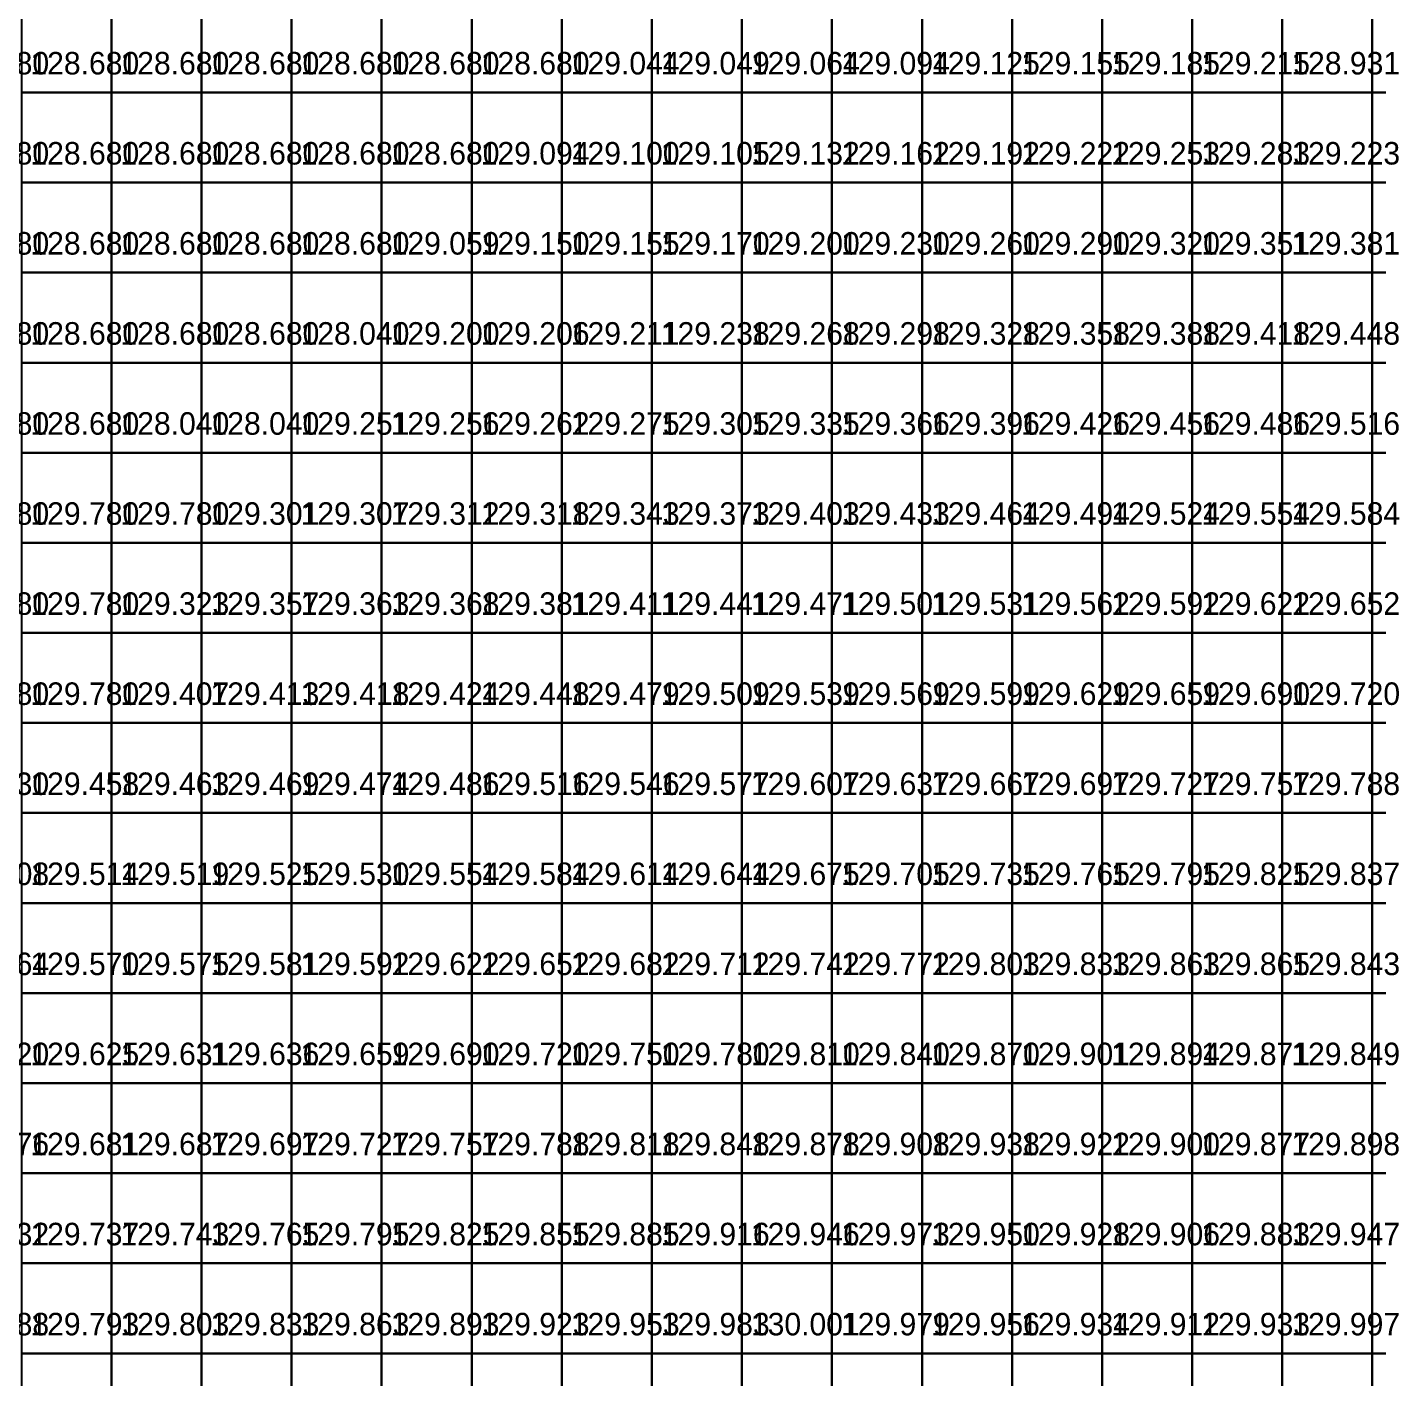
# Model space of a CAD drawing. Header units: metres. Extents: x 287857 to 287978, y 62957 to 63018.
# Drawn here: x 287871.99 to 287886.99, y 62987.56 to 63002.56 of the extents above; entities that cross this region are included whole.
import ezdxf

# ---------------------------------------------------------------- set-up
doc = ezdxf.new("R2010")
doc.units = ezdxf.units.M
doc.layers.add('SURVEY-INTERP', color=7, linetype='Continuous', true_color=0x94a3b8)
doc.layers.add('SURVEY-LEVEL-TXT', color=7, linetype='Continuous', true_color=0x4ade80)

msp = doc.modelspace()

# ---------------------------------------------------------------- linework, layer by layer
at = {"layer": 'SURVEY-INTERP'}
for points in [[(287871.925, 63001.831, 128.68), (287872.925, 63001.831, 128.68), (287872.925, 63002.831, 128.68), (287871.925, 63002.831, 128.68), (287871.925, 63001.831, 128.68)], [(287872.925, 63001.831, 128.68), (287873.925, 63001.831, 128.68), (287873.925, 63002.831, 128.68), (287872.925, 63002.831, 128.68), (287872.925, 63001.831, 128.68)], [(287873.925, 63001.831, 128.68), (287874.925, 63001.831, 128.68), (287874.925, 63002.831, 128.68), (287873.925, 63002.831, 128.68), (287873.925, 63001.831, 128.68)], [(287874.925, 63001.831, 128.68), (287875.925, 63001.831, 128.68), (287875.925, 63002.831, 128.68), (287874.925, 63002.831, 128.68), (287874.925, 63001.831, 128.68)], [(287875.925, 63001.831, 128.68), (287876.925, 63001.831, 128.68), (287876.925, 63002.831, 128.68), (287875.925, 63002.831, 128.68), (287875.925, 63001.831, 128.68)], [(287876.925, 63001.831, 128.68), (287877.925, 63001.831, 128.68), (287877.925, 63002.831, 128.68), (287876.925, 63002.831, 128.68), (287876.925, 63001.831, 128.68)], [(287877.925, 63001.831, 129.044), (287878.925, 63001.831, 129.044), (287878.925, 63002.831, 129.044), (287877.925, 63002.831, 129.044), (287877.925, 63001.831, 129.044)], [(287878.925, 63001.831, 129.049), (287879.925, 63001.831, 129.049), (287879.925, 63002.831, 129.049), (287878.925, 63002.831, 129.049), (287878.925, 63001.831, 129.049)], [(287879.925, 63001.831, 129.064), (287880.925, 63001.831, 129.064), (287880.925, 63002.831, 129.064), (287879.925, 63002.831, 129.064), (287879.925, 63001.831, 129.064)], [(287880.925, 63001.831, 129.094), (287881.925, 63001.831, 129.094), (287881.925, 63002.831, 129.094), (287880.925, 63002.831, 129.094), (287880.925, 63001.831, 129.094)], [(287881.925, 63001.831, 129.125), (287882.925, 63001.831, 129.125), (287882.925, 63002.831, 129.125), (287881.925, 63002.831, 129.125), (287881.925, 63001.831, 129.125)], [(287882.925, 63001.831, 129.155), (287883.925, 63001.831, 129.155), (287883.925, 63002.831, 129.155), (287882.925, 63002.831, 129.155), (287882.925, 63001.831, 129.155)], [(287883.925, 63001.831, 129.185), (287884.925, 63001.831, 129.185), (287884.925, 63002.831, 129.185), (287883.925, 63002.831, 129.185), (287883.925, 63001.831, 129.185)], [(287884.925, 63001.831, 129.215), (287885.925, 63001.831, 129.215), (287885.925, 63002.831, 129.215), (287884.925, 63002.831, 129.215), (287884.925, 63001.831, 129.215)], [(287885.925, 63001.831, 128.931), (287886.925, 63001.831, 128.931), (287886.925, 63002.831, 128.931), (287885.925, 63002.831, 128.931), (287885.925, 63001.831, 128.931)], [(287886.925, 63001.831, 128.332), (287887.925, 63001.831, 128.332), (287887.925, 63002.831, 128.332), (287886.925, 63002.831, 128.332), (287886.925, 63001.831, 128.332)], [(287871.925, 63000.831, 128.68), (287872.925, 63000.831, 128.68), (287872.925, 63001.831, 128.68), (287871.925, 63001.831, 128.68), (287871.925, 63000.831, 128.68)], [(287872.925, 63000.831, 128.68), (287873.925, 63000.831, 128.68), (287873.925, 63001.831, 128.68), (287872.925, 63001.831, 128.68), (287872.925, 63000.831, 128.68)], [(287873.925, 63000.831, 128.68), (287874.925, 63000.831, 128.68), (287874.925, 63001.831, 128.68), (287873.925, 63001.831, 128.68), (287873.925, 63000.831, 128.68)], [(287874.925, 63000.831, 128.68), (287875.925, 63000.831, 128.68), (287875.925, 63001.831, 128.68), (287874.925, 63001.831, 128.68), (287874.925, 63000.831, 128.68)], [(287875.925, 63000.831, 128.68), (287876.925, 63000.831, 128.68), (287876.925, 63001.831, 128.68), (287875.925, 63001.831, 128.68), (287875.925, 63000.831, 128.68)], [(287876.925, 63000.831, 129.094), (287877.925, 63000.831, 129.094), (287877.925, 63001.831, 129.094), (287876.925, 63001.831, 129.094), (287876.925, 63000.831, 129.094)], [(287877.925, 63000.831, 129.1), (287878.925, 63000.831, 129.1), (287878.925, 63001.831, 129.1), (287877.925, 63001.831, 129.1), (287877.925, 63000.831, 129.1)], [(287878.925, 63000.831, 129.105), (287879.925, 63000.831, 129.105), (287879.925, 63001.831, 129.105), (287878.925, 63001.831, 129.105), (287878.925, 63000.831, 129.105)], [(287879.925, 63000.831, 129.132), (287880.925, 63000.831, 129.132), (287880.925, 63001.831, 129.132), (287879.925, 63001.831, 129.132), (287879.925, 63000.831, 129.132)], [(287880.925, 63000.831, 129.162), (287881.925, 63000.831, 129.162), (287881.925, 63001.831, 129.162), (287880.925, 63001.831, 129.162), (287880.925, 63000.831, 129.162)], [(287881.925, 63000.831, 129.192), (287882.925, 63000.831, 129.192), (287882.925, 63001.831, 129.192), (287881.925, 63001.831, 129.192), (287881.925, 63000.831, 129.192)], [(287882.925, 63000.831, 129.222), (287883.925, 63000.831, 129.222), (287883.925, 63001.831, 129.222), (287882.925, 63001.831, 129.222), (287882.925, 63000.831, 129.222)], [(287883.925, 63000.831, 129.253), (287884.925, 63000.831, 129.253), (287884.925, 63001.831, 129.253), (287883.925, 63001.831, 129.253), (287883.925, 63000.831, 129.253)], [(287884.925, 63000.831, 129.283), (287885.925, 63000.831, 129.283), (287885.925, 63001.831, 129.283), (287884.925, 63001.831, 129.283), (287884.925, 63000.831, 129.283)], [(287885.925, 63000.831, 129.223), (287886.925, 63000.831, 129.223), (287886.925, 63001.831, 129.223), (287885.925, 63001.831, 129.223), (287885.925, 63000.831, 129.223)], [(287886.925, 63000.831, 128.625), (287887.925, 63000.831, 128.625), (287887.925, 63001.831, 128.625), (287886.925, 63001.831, 128.625), (287886.925, 63000.831, 128.625)], [(287871.925, 62999.831, 128.68), (287872.925, 62999.831, 128.68), (287872.925, 63000.831, 128.68), (287871.925, 63000.831, 128.68), (287871.925, 62999.831, 128.68)], [(287872.925, 62999.831, 128.68), (287873.925, 62999.831, 128.68), (287873.925, 63000.831, 128.68), (287872.925, 63000.831, 128.68), (287872.925, 62999.831, 128.68)], [(287873.925, 62999.831, 128.68), (287874.925, 62999.831, 128.68), (287874.925, 63000.831, 128.68), (287873.925, 63000.831, 128.68), (287873.925, 62999.831, 128.68)], [(287874.925, 62999.831, 128.68), (287875.925, 62999.831, 128.68), (287875.925, 63000.831, 128.68), (287874.925, 63000.831, 128.68), (287874.925, 62999.831, 128.68)], [(287875.925, 62999.831, 129.059), (287876.925, 62999.831, 129.059), (287876.925, 63000.831, 129.059), (287875.925, 63000.831, 129.059), (287875.925, 62999.831, 129.059)], [(287876.925, 62999.831, 129.15), (287877.925, 62999.831, 129.15), (287877.925, 63000.831, 129.15), (287876.925, 63000.831, 129.15), (287876.925, 62999.831, 129.15)], [(287877.925, 62999.831, 129.155), (287878.925, 62999.831, 129.155), (287878.925, 63000.831, 129.155), (287877.925, 63000.831, 129.155), (287877.925, 62999.831, 129.155)], [(287878.925, 62999.831, 129.17), (287879.925, 62999.831, 129.17), (287879.925, 63000.831, 129.17), (287878.925, 63000.831, 129.17), (287878.925, 62999.831, 129.17)], [(287879.925, 62999.831, 129.2), (287880.925, 62999.831, 129.2), (287880.925, 63000.831, 129.2), (287879.925, 63000.831, 129.2), (287879.925, 62999.831, 129.2)], [(287880.925, 62999.831, 129.23), (287881.925, 62999.831, 129.23), (287881.925, 63000.831, 129.23), (287880.925, 63000.831, 129.23), (287880.925, 62999.831, 129.23)], [(287881.925, 62999.831, 129.26), (287882.925, 62999.831, 129.26), (287882.925, 63000.831, 129.26), (287881.925, 63000.831, 129.26), (287881.925, 62999.831, 129.26)], [(287882.925, 62999.831, 129.29), (287883.925, 62999.831, 129.29), (287883.925, 63000.831, 129.29), (287882.925, 63000.831, 129.29), (287882.925, 62999.831, 129.29)], [(287883.925, 62999.831, 129.32), (287884.925, 62999.831, 129.32), (287884.925, 63000.831, 129.32), (287883.925, 63000.831, 129.32), (287883.925, 62999.831, 129.32)], [(287884.925, 62999.831, 129.351), (287885.925, 62999.831, 129.351), (287885.925, 63000.831, 129.351), (287884.925, 63000.831, 129.351), (287884.925, 62999.831, 129.351)], [(287885.925, 62999.831, 129.381), (287886.925, 62999.831, 129.381), (287886.925, 63000.831, 129.381), (287885.925, 63000.831, 129.381), (287885.925, 62999.831, 129.381)], [(287886.925, 62999.831, 128.917), (287887.925, 62999.831, 128.917), (287887.925, 63000.831, 128.917), (287886.925, 63000.831, 128.917), (287886.925, 62999.831, 128.917)], [(287871.925, 62998.831, 128.68), (287872.925, 62998.831, 128.68), (287872.925, 62999.831, 128.68), (287871.925, 62999.831, 128.68), (287871.925, 62998.831, 128.68)], [(287872.925, 62998.831, 128.68), (287873.925, 62998.831, 128.68), (287873.925, 62999.831, 128.68), (287872.925, 62999.831, 128.68), (287872.925, 62998.831, 128.68)], [(287873.925, 62998.831, 128.68), (287874.925, 62998.831, 128.68), (287874.925, 62999.831, 128.68), (287873.925, 62999.831, 128.68), (287873.925, 62998.831, 128.68)], [(287874.925, 62998.831, 128.04), (287875.925, 62998.831, 128.04), (287875.925, 62999.831, 128.04), (287874.925, 62999.831, 128.04), (287874.925, 62998.831, 128.04)], [(287875.925, 62998.831, 129.2), (287876.925, 62998.831, 129.2), (287876.925, 62999.831, 129.2), (287875.925, 62999.831, 129.2), (287875.925, 62998.831, 129.2)], [(287876.925, 62998.831, 129.206), (287877.925, 62998.831, 129.206), (287877.925, 62999.831, 129.206), (287876.925, 62999.831, 129.206), (287876.925, 62998.831, 129.206)], [(287877.925, 62998.831, 129.211), (287878.925, 62998.831, 129.211), (287878.925, 62999.831, 129.211), (287877.925, 62999.831, 129.211), (287877.925, 62998.831, 129.211)], [(287878.925, 62998.831, 129.238), (287879.925, 62998.831, 129.238), (287879.925, 62999.831, 129.238), (287878.925, 62999.831, 129.238), (287878.925, 62998.831, 129.238)], [(287879.925, 62998.831, 129.268), (287880.925, 62998.831, 129.268), (287880.925, 62999.831, 129.268), (287879.925, 62999.831, 129.268), (287879.925, 62998.831, 129.268)], [(287880.925, 62998.831, 129.298), (287881.925, 62998.831, 129.298), (287881.925, 62999.831, 129.298), (287880.925, 62999.831, 129.298), (287880.925, 62998.831, 129.298)], [(287881.925, 62998.831, 129.328), (287882.925, 62998.831, 129.328), (287882.925, 62999.831, 129.328), (287881.925, 62999.831, 129.328), (287881.925, 62998.831, 129.328)], [(287882.925, 62998.831, 129.358), (287883.925, 62998.831, 129.358), (287883.925, 62999.831, 129.358), (287882.925, 62999.831, 129.358), (287882.925, 62998.831, 129.358)], [(287883.925, 62998.831, 129.388), (287884.925, 62998.831, 129.388), (287884.925, 62999.831, 129.388), (287883.925, 62999.831, 129.388), (287883.925, 62998.831, 129.388)], [(287884.925, 62998.831, 129.418), (287885.925, 62998.831, 129.418), (287885.925, 62999.831, 129.418), (287884.925, 62999.831, 129.418), (287884.925, 62998.831, 129.418)], [(287885.925, 62998.831, 129.448), (287886.925, 62998.831, 129.448), (287886.925, 62999.831, 129.448), (287885.925, 62999.831, 129.448), (287885.925, 62998.831, 129.448)], [(287886.925, 62998.831, 129.209), (287887.925, 62998.831, 129.209), (287887.925, 62999.831, 129.209), (287886.925, 62999.831, 129.209), (287886.925, 62998.831, 129.209)], [(287871.925, 62997.831, 128.68), (287872.925, 62997.831, 128.68), (287872.925, 62998.831, 128.68), (287871.925, 62998.831, 128.68), (287871.925, 62997.831, 128.68)], [(287872.925, 62997.831, 128.04), (287873.925, 62997.831, 128.04), (287873.925, 62998.831, 128.04), (287872.925, 62998.831, 128.04), (287872.925, 62997.831, 128.04)], [(287873.925, 62997.831, 128.04), (287874.925, 62997.831, 128.04), (287874.925, 62998.831, 128.04), (287873.925, 62998.831, 128.04), (287873.925, 62997.831, 128.04)], [(287874.925, 62997.831, 129.251), (287875.925, 62997.831, 129.251), (287875.925, 62998.831, 129.251), (287874.925, 62998.831, 129.251), (287874.925, 62997.831, 129.251)], [(287875.925, 62997.831, 129.256), (287876.925, 62997.831, 129.256), (287876.925, 62998.831, 129.256), (287875.925, 62998.831, 129.256), (287875.925, 62997.831, 129.256)], [(287876.925, 62997.831, 129.262), (287877.925, 62997.831, 129.262), (287877.925, 62998.831, 129.262), (287876.925, 62998.831, 129.262), (287876.925, 62997.831, 129.262)], [(287877.925, 62997.831, 129.275), (287878.925, 62997.831, 129.275), (287878.925, 62998.831, 129.275), (287877.925, 62998.831, 129.275), (287877.925, 62997.831, 129.275)], [(287878.925, 62997.831, 129.305), (287879.925, 62997.831, 129.305), (287879.925, 62998.831, 129.305), (287878.925, 62998.831, 129.305), (287878.925, 62997.831, 129.305)], [(287879.925, 62997.831, 129.335), (287880.925, 62997.831, 129.335), (287880.925, 62998.831, 129.335), (287879.925, 62998.831, 129.335), (287879.925, 62997.831, 129.335)], [(287880.925, 62997.831, 129.366), (287881.925, 62997.831, 129.366), (287881.925, 62998.831, 129.366), (287880.925, 62998.831, 129.366), (287880.925, 62997.831, 129.366)], [(287881.925, 62997.831, 129.396), (287882.925, 62997.831, 129.396), (287882.925, 62998.831, 129.396), (287881.925, 62998.831, 129.396), (287881.925, 62997.831, 129.396)], [(287882.925, 62997.831, 129.426), (287883.925, 62997.831, 129.426), (287883.925, 62998.831, 129.426), (287882.925, 62998.831, 129.426), (287882.925, 62997.831, 129.426)], [(287883.925, 62997.831, 129.456), (287884.925, 62997.831, 129.456), (287884.925, 62998.831, 129.456), (287883.925, 62998.831, 129.456), (287883.925, 62997.831, 129.456)], [(287884.925, 62997.831, 129.486), (287885.925, 62997.831, 129.486), (287885.925, 62998.831, 129.486), (287884.925, 62998.831, 129.486), (287884.925, 62997.831, 129.486)], [(287885.925, 62997.831, 129.516), (287886.925, 62997.831, 129.516), (287886.925, 62998.831, 129.516), (287885.925, 62998.831, 129.516), (287885.925, 62997.831, 129.516)], [(287886.925, 62997.831, 129.502), (287887.925, 62997.831, 129.502), (287887.925, 62998.831, 129.502), (287886.925, 62998.831, 129.502), (287886.925, 62997.831, 129.502)], [(287871.925, 62996.831, 129.78), (287872.925, 62996.831, 129.78), (287872.925, 62997.831, 129.78), (287871.925, 62997.831, 129.78), (287871.925, 62996.831, 129.78)], [(287872.925, 62996.831, 129.78), (287873.925, 62996.831, 129.78), (287873.925, 62997.831, 129.78), (287872.925, 62997.831, 129.78), (287872.925, 62996.831, 129.78)], [(287873.925, 62996.831, 129.301), (287874.925, 62996.831, 129.301), (287874.925, 62997.831, 129.301), (287873.925, 62997.831, 129.301), (287873.925, 62996.831, 129.301)], [(287874.925, 62996.831, 129.307), (287875.925, 62996.831, 129.307), (287875.925, 62997.831, 129.307), (287874.925, 62997.831, 129.307), (287874.925, 62996.831, 129.307)], [(287875.925, 62996.831, 129.312), (287876.925, 62996.831, 129.312), (287876.925, 62997.831, 129.312), (287875.925, 62997.831, 129.312), (287875.925, 62996.831, 129.312)], [(287876.925, 62996.831, 129.318), (287877.925, 62996.831, 129.318), (287877.925, 62997.831, 129.318), (287876.925, 62997.831, 129.318), (287876.925, 62996.831, 129.318)], [(287877.925, 62996.831, 129.343), (287878.925, 62996.831, 129.343), (287878.925, 62997.831, 129.343), (287877.925, 62997.831, 129.343), (287877.925, 62996.831, 129.343)], [(287878.925, 62996.831, 129.373), (287879.925, 62996.831, 129.373), (287879.925, 62997.831, 129.373), (287878.925, 62997.831, 129.373), (287878.925, 62996.831, 129.373)], [(287879.925, 62996.831, 129.403), (287880.925, 62996.831, 129.403), (287880.925, 62997.831, 129.403), (287879.925, 62997.831, 129.403), (287879.925, 62996.831, 129.403)], [(287880.925, 62996.831, 129.433), (287881.925, 62996.831, 129.433), (287881.925, 62997.831, 129.433), (287880.925, 62997.831, 129.433), (287880.925, 62996.831, 129.433)], [(287881.925, 62996.831, 129.464), (287882.925, 62996.831, 129.464), (287882.925, 62997.831, 129.464), (287881.925, 62997.831, 129.464), (287881.925, 62996.831, 129.464)], [(287882.925, 62996.831, 129.494), (287883.925, 62996.831, 129.494), (287883.925, 62997.831, 129.494), (287882.925, 62997.831, 129.494), (287882.925, 62996.831, 129.494)], [(287883.925, 62996.831, 129.524), (287884.925, 62996.831, 129.524), (287884.925, 62997.831, 129.524), (287883.925, 62997.831, 129.524), (287883.925, 62996.831, 129.524)], [(287884.925, 62996.831, 129.554), (287885.925, 62996.831, 129.554), (287885.925, 62997.831, 129.554), (287884.925, 62997.831, 129.554), (287884.925, 62996.831, 129.554)], [(287885.925, 62996.831, 129.584), (287886.925, 62996.831, 129.584), (287886.925, 62997.831, 129.584), (287885.925, 62997.831, 129.584), (287885.925, 62996.831, 129.584)], [(287886.925, 62996.831, 129.614), (287887.925, 62996.831, 129.614), (287887.925, 62997.831, 129.614), (287886.925, 62997.831, 129.614), (287886.925, 62996.831, 129.614)], [(287871.925, 62995.831, 129.78), (287872.925, 62995.831, 129.78), (287872.925, 62996.831, 129.78), (287871.925, 62996.831, 129.78), (287871.925, 62995.831, 129.78)], [(287872.925, 62995.831, 129.323), (287873.925, 62995.831, 129.323), (287873.925, 62996.831, 129.323), (287872.925, 62996.831, 129.323), (287872.925, 62995.831, 129.323)], [(287873.925, 62995.831, 129.357), (287874.925, 62995.831, 129.357), (287874.925, 62996.831, 129.357), (287873.925, 62996.831, 129.357), (287873.925, 62995.831, 129.357)], [(287874.925, 62995.831, 129.363), (287875.925, 62995.831, 129.363), (287875.925, 62996.831, 129.363), (287874.925, 62996.831, 129.363), (287874.925, 62995.831, 129.363)], [(287875.925, 62995.831, 129.368), (287876.925, 62995.831, 129.368), (287876.925, 62996.831, 129.368), (287875.925, 62996.831, 129.368), (287875.925, 62995.831, 129.368)], [(287876.925, 62995.831, 129.381), (287877.925, 62995.831, 129.381), (287877.925, 62996.831, 129.381), (287876.925, 62996.831, 129.381), (287876.925, 62995.831, 129.381)], [(287877.925, 62995.831, 129.411), (287878.925, 62995.831, 129.411), (287878.925, 62996.831, 129.411), (287877.925, 62996.831, 129.411), (287877.925, 62995.831, 129.411)], [(287878.925, 62995.831, 129.441), (287879.925, 62995.831, 129.441), (287879.925, 62996.831, 129.441), (287878.925, 62996.831, 129.441), (287878.925, 62995.831, 129.441)], [(287879.925, 62995.831, 129.471), (287880.925, 62995.831, 129.471), (287880.925, 62996.831, 129.471), (287879.925, 62996.831, 129.471), (287879.925, 62995.831, 129.471)], [(287880.925, 62995.831, 129.501), (287881.925, 62995.831, 129.501), (287881.925, 62996.831, 129.501), (287880.925, 62996.831, 129.501), (287880.925, 62995.831, 129.501)], [(287881.925, 62995.831, 129.531), (287882.925, 62995.831, 129.531), (287882.925, 62996.831, 129.531), (287881.925, 62996.831, 129.531), (287881.925, 62995.831, 129.531)], [(287882.925, 62995.831, 129.562), (287883.925, 62995.831, 129.562), (287883.925, 62996.831, 129.562), (287882.925, 62996.831, 129.562), (287882.925, 62995.831, 129.562)], [(287883.925, 62995.831, 129.592), (287884.925, 62995.831, 129.592), (287884.925, 62996.831, 129.592), (287883.925, 62996.831, 129.592), (287883.925, 62995.831, 129.592)], [(287884.925, 62995.831, 129.622), (287885.925, 62995.831, 129.622), (287885.925, 62996.831, 129.622), (287884.925, 62996.831, 129.622), (287884.925, 62995.831, 129.622)], [(287885.925, 62995.831, 129.652), (287886.925, 62995.831, 129.652), (287886.925, 62996.831, 129.652), (287885.925, 62996.831, 129.652), (287885.925, 62995.831, 129.652)], [(287886.925, 62995.831, 129.682), (287887.925, 62995.831, 129.682), (287887.925, 62996.831, 129.682), (287886.925, 62996.831, 129.682), (287886.925, 62995.831, 129.682)], [(287871.925, 62994.831, 129.78), (287872.925, 62994.831, 129.78), (287872.925, 62995.831, 129.78), (287871.925, 62995.831, 129.78), (287871.925, 62994.831, 129.78)], [(287872.925, 62994.831, 129.407), (287873.925, 62994.831, 129.407), (287873.925, 62995.831, 129.407), (287872.925, 62995.831, 129.407), (287872.925, 62994.831, 129.407)], [(287873.925, 62994.831, 129.413), (287874.925, 62994.831, 129.413), (287874.925, 62995.831, 129.413), (287873.925, 62995.831, 129.413), (287873.925, 62994.831, 129.413)], [(287874.925, 62994.831, 129.418), (287875.925, 62994.831, 129.418), (287875.925, 62995.831, 129.418), (287874.925, 62995.831, 129.418), (287874.925, 62994.831, 129.418)], [(287875.925, 62994.831, 129.424), (287876.925, 62994.831, 129.424), (287876.925, 62995.831, 129.424), (287875.925, 62995.831, 129.424), (287875.925, 62994.831, 129.424)], [(287876.925, 62994.831, 129.448), (287877.925, 62994.831, 129.448), (287877.925, 62995.831, 129.448), (287876.925, 62995.831, 129.448), (287876.925, 62994.831, 129.448)], [(287877.925, 62994.831, 129.479), (287878.925, 62994.831, 129.479), (287878.925, 62995.831, 129.479), (287877.925, 62995.831, 129.479), (287877.925, 62994.831, 129.479)], [(287878.925, 62994.831, 129.509), (287879.925, 62994.831, 129.509), (287879.925, 62995.831, 129.509), (287878.925, 62995.831, 129.509), (287878.925, 62994.831, 129.509)], [(287879.925, 62994.831, 129.539), (287880.925, 62994.831, 129.539), (287880.925, 62995.831, 129.539), (287879.925, 62995.831, 129.539), (287879.925, 62994.831, 129.539)], [(287880.925, 62994.831, 129.569), (287881.925, 62994.831, 129.569), (287881.925, 62995.831, 129.569), (287880.925, 62995.831, 129.569), (287880.925, 62994.831, 129.569)], [(287881.925, 62994.831, 129.599), (287882.925, 62994.831, 129.599), (287882.925, 62995.831, 129.599), (287881.925, 62995.831, 129.599), (287881.925, 62994.831, 129.599)], [(287882.925, 62994.831, 129.629), (287883.925, 62994.831, 129.629), (287883.925, 62995.831, 129.629), (287882.925, 62995.831, 129.629), (287882.925, 62994.831, 129.629)], [(287883.925, 62994.831, 129.659), (287884.925, 62994.831, 129.659), (287884.925, 62995.831, 129.659), (287883.925, 62995.831, 129.659), (287883.925, 62994.831, 129.659)], [(287884.925, 62994.831, 129.69), (287885.925, 62994.831, 129.69), (287885.925, 62995.831, 129.69), (287884.925, 62995.831, 129.69), (287884.925, 62994.831, 129.69)], [(287885.925, 62994.831, 129.72), (287886.925, 62994.831, 129.72), (287886.925, 62995.831, 129.72), (287885.925, 62995.831, 129.72), (287885.925, 62994.831, 129.72)], [(287886.925, 62994.831, 129.75), (287887.925, 62994.831, 129.75), (287887.925, 62995.831, 129.75), (287886.925, 62995.831, 129.75), (287886.925, 62994.831, 129.75)], [(287871.925, 62993.831, 129.458), (287872.925, 62993.831, 129.458), (287872.925, 62994.831, 129.458), (287871.925, 62994.831, 129.458), (287871.925, 62993.831, 129.458)], [(287872.925, 62993.831, 129.463), (287873.925, 62993.831, 129.463), (287873.925, 62994.831, 129.463), (287872.925, 62994.831, 129.463), (287872.925, 62993.831, 129.463)], [(287873.925, 62993.831, 129.469), (287874.925, 62993.831, 129.469), (287874.925, 62994.831, 129.469), (287873.925, 62994.831, 129.469), (287873.925, 62993.831, 129.469)], [(287874.925, 62993.831, 129.474), (287875.925, 62993.831, 129.474), (287875.925, 62994.831, 129.474), (287874.925, 62994.831, 129.474), (287874.925, 62993.831, 129.474)], [(287875.925, 62993.831, 129.486), (287876.925, 62993.831, 129.486), (287876.925, 62994.831, 129.486), (287875.925, 62994.831, 129.486), (287875.925, 62993.831, 129.486)], [(287876.925, 62993.831, 129.516), (287877.925, 62993.831, 129.516), (287877.925, 62994.831, 129.516), (287876.925, 62994.831, 129.516), (287876.925, 62993.831, 129.516)], [(287877.925, 62993.831, 129.546), (287878.925, 62993.831, 129.546), (287878.925, 62994.831, 129.546), (287877.925, 62994.831, 129.546), (287877.925, 62993.831, 129.546)], [(287878.925, 62993.831, 129.577), (287879.925, 62993.831, 129.577), (287879.925, 62994.831, 129.577), (287878.925, 62994.831, 129.577), (287878.925, 62993.831, 129.577)], [(287879.925, 62993.831, 129.607), (287880.925, 62993.831, 129.607), (287880.925, 62994.831, 129.607), (287879.925, 62994.831, 129.607), (287879.925, 62993.831, 129.607)], [(287880.925, 62993.831, 129.637), (287881.925, 62993.831, 129.637), (287881.925, 62994.831, 129.637), (287880.925, 62994.831, 129.637), (287880.925, 62993.831, 129.637)], [(287881.925, 62993.831, 129.667), (287882.925, 62993.831, 129.667), (287882.925, 62994.831, 129.667), (287881.925, 62994.831, 129.667), (287881.925, 62993.831, 129.667)], [(287882.925, 62993.831, 129.697), (287883.925, 62993.831, 129.697), (287883.925, 62994.831, 129.697), (287882.925, 62994.831, 129.697), (287882.925, 62993.831, 129.697)], [(287883.925, 62993.831, 129.727), (287884.925, 62993.831, 129.727), (287884.925, 62994.831, 129.727), (287883.925, 62994.831, 129.727), (287883.925, 62993.831, 129.727)], [(287884.925, 62993.831, 129.757), (287885.925, 62993.831, 129.757), (287885.925, 62994.831, 129.757), (287884.925, 62994.831, 129.757), (287884.925, 62993.831, 129.757)], [(287885.925, 62993.831, 129.788), (287886.925, 62993.831, 129.788), (287886.925, 62994.831, 129.788), (287885.925, 62994.831, 129.788), (287885.925, 62993.831, 129.788)], [(287886.925, 62993.831, 129.808), (287887.925, 62993.831, 129.808), (287887.925, 62994.831, 129.808), (287886.925, 62994.831, 129.808), (287886.925, 62993.831, 129.808)], [(287871.925, 62992.831, 129.514), (287872.925, 62992.831, 129.514), (287872.925, 62993.831, 129.514), (287871.925, 62993.831, 129.514), (287871.925, 62992.831, 129.514)], [(287872.925, 62992.831, 129.519), (287873.925, 62992.831, 129.519), (287873.925, 62993.831, 129.519), (287872.925, 62993.831, 129.519), (287872.925, 62992.831, 129.519)], [(287873.925, 62992.831, 129.525), (287874.925, 62992.831, 129.525), (287874.925, 62993.831, 129.525), (287873.925, 62993.831, 129.525), (287873.925, 62992.831, 129.525)], [(287874.925, 62992.831, 129.53), (287875.925, 62992.831, 129.53), (287875.925, 62993.831, 129.53), (287874.925, 62993.831, 129.53), (287874.925, 62992.831, 129.53)], [(287875.925, 62992.831, 129.554), (287876.925, 62992.831, 129.554), (287876.925, 62993.831, 129.554), (287875.925, 62993.831, 129.554), (287875.925, 62992.831, 129.554)], [(287876.925, 62992.831, 129.584), (287877.925, 62992.831, 129.584), (287877.925, 62993.831, 129.584), (287876.925, 62993.831, 129.584), (287876.925, 62992.831, 129.584)], [(287877.925, 62992.831, 129.614), (287878.925, 62992.831, 129.614), (287878.925, 62993.831, 129.614), (287877.925, 62993.831, 129.614), (287877.925, 62992.831, 129.614)], [(287878.925, 62992.831, 129.644), (287879.925, 62992.831, 129.644), (287879.925, 62993.831, 129.644), (287878.925, 62993.831, 129.644), (287878.925, 62992.831, 129.644)], [(287879.925, 62992.831, 129.675), (287880.925, 62992.831, 129.675), (287880.925, 62993.831, 129.675), (287879.925, 62993.831, 129.675), (287879.925, 62992.831, 129.675)], [(287880.925, 62992.831, 129.705), (287881.925, 62992.831, 129.705), (287881.925, 62993.831, 129.705), (287880.925, 62993.831, 129.705), (287880.925, 62992.831, 129.705)], [(287881.925, 62992.831, 129.735), (287882.925, 62992.831, 129.735), (287882.925, 62993.831, 129.735), (287881.925, 62993.831, 129.735), (287881.925, 62992.831, 129.735)], [(287882.925, 62992.831, 129.765), (287883.925, 62992.831, 129.765), (287883.925, 62993.831, 129.765), (287882.925, 62993.831, 129.765), (287882.925, 62992.831, 129.765)], [(287883.925, 62992.831, 129.795), (287884.925, 62992.831, 129.795), (287884.925, 62993.831, 129.795), (287883.925, 62993.831, 129.795), (287883.925, 62992.831, 129.795)], [(287884.925, 62992.831, 129.825), (287885.925, 62992.831, 129.825), (287885.925, 62993.831, 129.825), (287884.925, 62993.831, 129.825), (287884.925, 62992.831, 129.825)], [(287885.925, 62992.831, 129.837), (287886.925, 62992.831, 129.837), (287886.925, 62993.831, 129.837), (287885.925, 62993.831, 129.837), (287885.925, 62992.831, 129.837)], [(287886.925, 62992.831, 129.814), (287887.925, 62992.831, 129.814), (287887.925, 62993.831, 129.814), (287886.925, 62993.831, 129.814), (287886.925, 62992.831, 129.814)], [(287871.925, 62991.831, 129.57), (287872.925, 62991.831, 129.57), (287872.925, 62992.831, 129.57), (287871.925, 62992.831, 129.57), (287871.925, 62991.831, 129.57)], [(287872.925, 62991.831, 129.575), (287873.925, 62991.831, 129.575), (287873.925, 62992.831, 129.575), (287872.925, 62992.831, 129.575), (287872.925, 62991.831, 129.575)], [(287873.925, 62991.831, 129.581), (287874.925, 62991.831, 129.581), (287874.925, 62992.831, 129.581), (287873.925, 62992.831, 129.581), (287873.925, 62991.831, 129.581)], [(287874.925, 62991.831, 129.592), (287875.925, 62991.831, 129.592), (287875.925, 62992.831, 129.592), (287874.925, 62992.831, 129.592), (287874.925, 62991.831, 129.592)], [(287875.925, 62991.831, 129.622), (287876.925, 62991.831, 129.622), (287876.925, 62992.831, 129.622), (287875.925, 62992.831, 129.622), (287875.925, 62991.831, 129.622)], [(287876.925, 62991.831, 129.652), (287877.925, 62991.831, 129.652), (287877.925, 62992.831, 129.652), (287876.925, 62992.831, 129.652), (287876.925, 62991.831, 129.652)], [(287877.925, 62991.831, 129.682), (287878.925, 62991.831, 129.682), (287878.925, 62992.831, 129.682), (287877.925, 62992.831, 129.682), (287877.925, 62991.831, 129.682)], [(287878.925, 62991.831, 129.712), (287879.925, 62991.831, 129.712), (287879.925, 62992.831, 129.712), (287878.925, 62992.831, 129.712), (287878.925, 62991.831, 129.712)], [(287879.925, 62991.831, 129.742), (287880.925, 62991.831, 129.742), (287880.925, 62992.831, 129.742), (287879.925, 62992.831, 129.742), (287879.925, 62991.831, 129.742)], [(287880.925, 62991.831, 129.772), (287881.925, 62991.831, 129.772), (287881.925, 62992.831, 129.772), (287880.925, 62992.831, 129.772), (287880.925, 62991.831, 129.772)], [(287881.925, 62991.831, 129.803), (287882.925, 62991.831, 129.803), (287882.925, 62992.831, 129.803), (287881.925, 62992.831, 129.803), (287881.925, 62991.831, 129.803)], [(287882.925, 62991.831, 129.833), (287883.925, 62991.831, 129.833), (287883.925, 62992.831, 129.833), (287882.925, 62992.831, 129.833), (287882.925, 62991.831, 129.833)], [(287883.925, 62991.831, 129.863), (287884.925, 62991.831, 129.863), (287884.925, 62992.831, 129.863), (287883.925, 62992.831, 129.863), (287883.925, 62991.831, 129.863)], [(287884.925, 62991.831, 129.865), (287885.925, 62991.831, 129.865), (287885.925, 62992.831, 129.865), (287884.925, 62992.831, 129.865), (287884.925, 62991.831, 129.865)], [(287885.925, 62991.831, 129.843), (287886.925, 62991.831, 129.843), (287886.925, 62992.831, 129.843), (287885.925, 62992.831, 129.843), (287885.925, 62991.831, 129.843)], [(287886.925, 62991.831, 129.864), (287887.925, 62991.831, 129.864), (287887.925, 62992.831, 129.864), (287886.925, 62992.831, 129.864), (287886.925, 62991.831, 129.864)], [(287871.925, 62990.831, 129.625), (287872.925, 62990.831, 129.625), (287872.925, 62991.831, 129.625), (287871.925, 62991.831, 129.625), (287871.925, 62990.831, 129.625)], [(287872.925, 62990.831, 129.631), (287873.925, 62990.831, 129.631), (287873.925, 62991.831, 129.631), (287872.925, 62991.831, 129.631), (287872.925, 62990.831, 129.631)], [(287873.925, 62990.831, 129.636), (287874.925, 62990.831, 129.636), (287874.925, 62991.831, 129.636), (287873.925, 62991.831, 129.636), (287873.925, 62990.831, 129.636)], [(287874.925, 62990.831, 129.659), (287875.925, 62990.831, 129.659), (287875.925, 62991.831, 129.659), (287874.925, 62991.831, 129.659), (287874.925, 62990.831, 129.659)], [(287875.925, 62990.831, 129.69), (287876.925, 62990.831, 129.69), (287876.925, 62991.831, 129.69), (287875.925, 62991.831, 129.69), (287875.925, 62990.831, 129.69)], [(287876.925, 62990.831, 129.72), (287877.925, 62990.831, 129.72), (287877.925, 62991.831, 129.72), (287876.925, 62991.831, 129.72), (287876.925, 62990.831, 129.72)], [(287877.925, 62990.831, 129.75), (287878.925, 62990.831, 129.75), (287878.925, 62991.831, 129.75), (287877.925, 62991.831, 129.75), (287877.925, 62990.831, 129.75)], [(287878.925, 62990.831, 129.78), (287879.925, 62990.831, 129.78), (287879.925, 62991.831, 129.78), (287878.925, 62991.831, 129.78), (287878.925, 62990.831, 129.78)], [(287879.925, 62990.831, 129.81), (287880.925, 62990.831, 129.81), (287880.925, 62991.831, 129.81), (287879.925, 62991.831, 129.81), (287879.925, 62990.831, 129.81)], [(287880.925, 62990.831, 129.84), (287881.925, 62990.831, 129.84), (287881.925, 62991.831, 129.84), (287880.925, 62991.831, 129.84), (287880.925, 62990.831, 129.84)], [(287881.925, 62990.831, 129.87), (287882.925, 62990.831, 129.87), (287882.925, 62991.831, 129.87), (287881.925, 62991.831, 129.87), (287881.925, 62990.831, 129.87)], [(287882.925, 62990.831, 129.901), (287883.925, 62990.831, 129.901), (287883.925, 62991.831, 129.901), (287882.925, 62991.831, 129.901), (287882.925, 62990.831, 129.901)], [(287883.925, 62990.831, 129.894), (287884.925, 62990.831, 129.894), (287884.925, 62991.831, 129.894), (287883.925, 62991.831, 129.894), (287883.925, 62990.831, 129.894)], [(287884.925, 62990.831, 129.871), (287885.925, 62990.831, 129.871), (287885.925, 62991.831, 129.871), (287884.925, 62991.831, 129.871), (287884.925, 62990.831, 129.871)], [(287885.925, 62990.831, 129.849), (287886.925, 62990.831, 129.849), (287886.925, 62991.831, 129.849), (287885.925, 62991.831, 129.849), (287885.925, 62990.831, 129.849)], [(287886.925, 62990.831, 129.913), (287887.925, 62990.831, 129.913), (287887.925, 62991.831, 129.913), (287886.925, 62991.831, 129.913), (287886.925, 62990.831, 129.913)], [(287871.925, 62989.831, 129.681), (287872.925, 62989.831, 129.681), (287872.925, 62990.831, 129.681), (287871.925, 62990.831, 129.681), (287871.925, 62989.831, 129.681)], [(287872.925, 62989.831, 129.687), (287873.925, 62989.831, 129.687), (287873.925, 62990.831, 129.687), (287872.925, 62990.831, 129.687), (287872.925, 62989.831, 129.687)], [(287873.925, 62989.831, 129.697), (287874.925, 62989.831, 129.697), (287874.925, 62990.831, 129.697), (287873.925, 62990.831, 129.697), (287873.925, 62989.831, 129.697)], [(287874.925, 62989.831, 129.727), (287875.925, 62989.831, 129.727), (287875.925, 62990.831, 129.727), (287874.925, 62990.831, 129.727), (287874.925, 62989.831, 129.727)], [(287875.925, 62989.831, 129.757), (287876.925, 62989.831, 129.757), (287876.925, 62990.831, 129.757), (287875.925, 62990.831, 129.757), (287875.925, 62989.831, 129.757)], [(287876.925, 62989.831, 129.788), (287877.925, 62989.831, 129.788), (287877.925, 62990.831, 129.788), (287876.925, 62990.831, 129.788), (287876.925, 62989.831, 129.788)], [(287877.925, 62989.831, 129.818), (287878.925, 62989.831, 129.818), (287878.925, 62990.831, 129.818), (287877.925, 62990.831, 129.818), (287877.925, 62989.831, 129.818)], [(287878.925, 62989.831, 129.848), (287879.925, 62989.831, 129.848), (287879.925, 62990.831, 129.848), (287878.925, 62990.831, 129.848), (287878.925, 62989.831, 129.848)], [(287879.925, 62989.831, 129.878), (287880.925, 62989.831, 129.878), (287880.925, 62990.831, 129.878), (287879.925, 62990.831, 129.878), (287879.925, 62989.831, 129.878)], [(287880.925, 62989.831, 129.908), (287881.925, 62989.831, 129.908), (287881.925, 62990.831, 129.908), (287880.925, 62990.831, 129.908), (287880.925, 62989.831, 129.908)], [(287881.925, 62989.831, 129.938), (287882.925, 62989.831, 129.938), (287882.925, 62990.831, 129.938), (287881.925, 62990.831, 129.938), (287881.925, 62989.831, 129.938)], [(287882.925, 62989.831, 129.922), (287883.925, 62989.831, 129.922), (287883.925, 62990.831, 129.922), (287882.925, 62990.831, 129.922), (287882.925, 62989.831, 129.922)], [(287883.925, 62989.831, 129.9), (287884.925, 62989.831, 129.9), (287884.925, 62990.831, 129.9), (287883.925, 62990.831, 129.9), (287883.925, 62989.831, 129.9)], [(287884.925, 62989.831, 129.877), (287885.925, 62989.831, 129.877), (287885.925, 62990.831, 129.877), (287884.925, 62990.831, 129.877), (287884.925, 62989.831, 129.877)], [(287885.925, 62989.831, 129.898), (287886.925, 62989.831, 129.898), (287886.925, 62990.831, 129.898), (287885.925, 62990.831, 129.898), (287885.925, 62989.831, 129.898)], [(287886.925, 62989.831, 129.962), (287887.925, 62989.831, 129.962), (287887.925, 62990.831, 129.962), (287886.925, 62990.831, 129.962), (287886.925, 62989.831, 129.962)], [(287871.925, 62988.831, 129.737), (287872.925, 62988.831, 129.737), (287872.925, 62989.831, 129.737), (287871.925, 62989.831, 129.737), (287871.925, 62988.831, 129.737)], [(287872.925, 62988.831, 129.743), (287873.925, 62988.831, 129.743), (287873.925, 62989.831, 129.743), (287872.925, 62989.831, 129.743), (287872.925, 62988.831, 129.743)], [(287873.925, 62988.831, 129.765), (287874.925, 62988.831, 129.765), (287874.925, 62989.831, 129.765), (287873.925, 62989.831, 129.765), (287873.925, 62988.831, 129.765)], [(287874.925, 62988.831, 129.795), (287875.925, 62988.831, 129.795), (287875.925, 62989.831, 129.795), (287874.925, 62989.831, 129.795), (287874.925, 62988.831, 129.795)], [(287875.925, 62988.831, 129.825), (287876.925, 62988.831, 129.825), (287876.925, 62989.831, 129.825), (287875.925, 62989.831, 129.825), (287875.925, 62988.831, 129.825)], [(287876.925, 62988.831, 129.855), (287877.925, 62988.831, 129.855), (287877.925, 62989.831, 129.855), (287876.925, 62989.831, 129.855), (287876.925, 62988.831, 129.855)], [(287877.925, 62988.831, 129.885), (287878.925, 62988.831, 129.885), (287878.925, 62989.831, 129.885), (287877.925, 62989.831, 129.885), (287877.925, 62988.831, 129.885)], [(287878.925, 62988.831, 129.916), (287879.925, 62988.831, 129.916), (287879.925, 62989.831, 129.916), (287878.925, 62989.831, 129.916), (287878.925, 62988.831, 129.916)], [(287879.925, 62988.831, 129.946), (287880.925, 62988.831, 129.946), (287880.925, 62989.831, 129.946), (287879.925, 62989.831, 129.946), (287879.925, 62988.831, 129.946)], [(287880.925, 62988.831, 129.973), (287881.925, 62988.831, 129.973), (287881.925, 62989.831, 129.973), (287880.925, 62989.831, 129.973), (287880.925, 62988.831, 129.973)], [(287881.925, 62988.831, 129.95), (287882.925, 62988.831, 129.95), (287882.925, 62989.831, 129.95), (287881.925, 62989.831, 129.95), (287881.925, 62988.831, 129.95)], [(287882.925, 62988.831, 129.928), (287883.925, 62988.831, 129.928), (287883.925, 62989.831, 129.928), (287882.925, 62989.831, 129.928), (287882.925, 62988.831, 129.928)], [(287883.925, 62988.831, 129.906), (287884.925, 62988.831, 129.906), (287884.925, 62989.831, 129.906), (287883.925, 62989.831, 129.906), (287883.925, 62988.831, 129.906)], [(287884.925, 62988.831, 129.883), (287885.925, 62988.831, 129.883), (287885.925, 62989.831, 129.883), (287884.925, 62989.831, 129.883), (287884.925, 62988.831, 129.883)], [(287885.925, 62988.831, 129.947), (287886.925, 62988.831, 129.947), (287886.925, 62989.831, 129.947), (287885.925, 62989.831, 129.947), (287885.925, 62988.831, 129.947)], [(287886.925, 62988.831, 130.011), (287887.925, 62988.831, 130.011), (287887.925, 62989.831, 130.011), (287886.925, 62989.831, 130.011), (287886.925, 62988.831, 130.011)], [(287871.925, 62987.831, 129.793), (287872.925, 62987.831, 129.793), (287872.925, 62988.831, 129.793), (287871.925, 62988.831, 129.793), (287871.925, 62987.831, 129.793)], [(287872.925, 62987.831, 129.803), (287873.925, 62987.831, 129.803), (287873.925, 62988.831, 129.803), (287872.925, 62988.831, 129.803), (287872.925, 62987.831, 129.803)], [(287873.925, 62987.831, 129.833), (287874.925, 62987.831, 129.833), (287874.925, 62988.831, 129.833), (287873.925, 62988.831, 129.833), (287873.925, 62987.831, 129.833)], [(287874.925, 62987.831, 129.863), (287875.925, 62987.831, 129.863), (287875.925, 62988.831, 129.863), (287874.925, 62988.831, 129.863), (287874.925, 62987.831, 129.863)], [(287875.925, 62987.831, 129.893), (287876.925, 62987.831, 129.893), (287876.925, 62988.831, 129.893), (287875.925, 62988.831, 129.893), (287875.925, 62987.831, 129.893)], [(287876.925, 62987.831, 129.923), (287877.925, 62987.831, 129.923), (287877.925, 62988.831, 129.923), (287876.925, 62988.831, 129.923), (287876.925, 62987.831, 129.923)], [(287877.925, 62987.831, 129.953), (287878.925, 62987.831, 129.953), (287878.925, 62988.831, 129.953), (287877.925, 62988.831, 129.953), (287877.925, 62987.831, 129.953)], [(287878.925, 62987.831, 129.983), (287879.925, 62987.831, 129.983), (287879.925, 62988.831, 129.983), (287878.925, 62988.831, 129.983), (287878.925, 62987.831, 129.983)], [(287879.925, 62987.831, 130.001), (287880.925, 62987.831, 130.001), (287880.925, 62988.831, 130.001), (287879.925, 62988.831, 130.001), (287879.925, 62987.831, 130.001)], [(287880.925, 62987.831, 129.979), (287881.925, 62987.831, 129.979), (287881.925, 62988.831, 129.979), (287880.925, 62988.831, 129.979), (287880.925, 62987.831, 129.979)], [(287881.925, 62987.831, 129.956), (287882.925, 62987.831, 129.956), (287882.925, 62988.831, 129.956), (287881.925, 62988.831, 129.956), (287881.925, 62987.831, 129.956)], [(287882.925, 62987.831, 129.934), (287883.925, 62987.831, 129.934), (287883.925, 62988.831, 129.934), (287882.925, 62988.831, 129.934), (287882.925, 62987.831, 129.934)], [(287883.925, 62987.831, 129.912), (287884.925, 62987.831, 129.912), (287884.925, 62988.831, 129.912), (287883.925, 62988.831, 129.912), (287883.925, 62987.831, 129.912)], [(287884.925, 62987.831, 129.933), (287885.925, 62987.831, 129.933), (287885.925, 62988.831, 129.933), (287884.925, 62988.831, 129.933), (287884.925, 62987.831, 129.933)], [(287885.925, 62987.831, 129.997), (287886.925, 62987.831, 129.997), (287886.925, 62988.831, 129.997), (287885.925, 62988.831, 129.997), (287885.925, 62987.831, 129.997)], [(287886.925, 62987.831, 130.06), (287887.925, 62987.831, 130.06), (287887.925, 62988.831, 130.06), (287886.925, 62988.831, 130.06), (287886.925, 62987.831, 130.06)], [(287871.925, 62986.831, 129.849), (287872.925, 62986.831, 129.849), (287872.925, 62987.831, 129.849), (287871.925, 62987.831, 129.849), (287871.925, 62986.831, 129.849)], [(287872.925, 62986.831, 129.87), (287873.925, 62986.831, 129.87), (287873.925, 62987.831, 129.87), (287872.925, 62987.831, 129.87), (287872.925, 62986.831, 129.87)], [(287873.925, 62986.831, 129.901), (287874.925, 62986.831, 129.901), (287874.925, 62987.831, 129.901), (287873.925, 62987.831, 129.901), (287873.925, 62986.831, 129.901)], [(287874.925, 62986.831, 129.931), (287875.925, 62986.831, 129.931), (287875.925, 62987.831, 129.931), (287874.925, 62987.831, 129.931), (287874.925, 62986.831, 129.931)], [(287875.925, 62986.831, 129.961), (287876.925, 62986.831, 129.961), (287876.925, 62987.831, 129.961), (287875.925, 62987.831, 129.961), (287875.925, 62986.831, 129.961)], [(287876.925, 62986.831, 129.991), (287877.925, 62986.831, 129.991), (287877.925, 62987.831, 129.991), (287876.925, 62987.831, 129.991), (287876.925, 62986.831, 129.991)], [(287877.925, 62986.831, 130.021), (287878.925, 62986.831, 130.021), (287878.925, 62987.831, 130.021), (287877.925, 62987.831, 130.021), (287877.925, 62986.831, 130.021)], [(287878.925, 62986.831, 130.03), (287879.925, 62986.831, 130.03), (287879.925, 62987.831, 130.03), (287878.925, 62987.831, 130.03), (287878.925, 62986.831, 130.03)], [(287879.925, 62986.831, 130.007), (287880.925, 62986.831, 130.007), (287880.925, 62987.831, 130.007), (287879.925, 62987.831, 130.007), (287879.925, 62986.831, 130.007)], [(287880.925, 62986.831, 129.985), (287881.925, 62986.831, 129.985), (287881.925, 62987.831, 129.985), (287880.925, 62987.831, 129.985), (287880.925, 62986.831, 129.985)], [(287881.925, 62986.831, 129.963), (287882.925, 62986.831, 129.963), (287882.925, 62987.831, 129.963), (287881.925, 62987.831, 129.963), (287881.925, 62986.831, 129.963)], [(287882.925, 62986.831, 129.94), (287883.925, 62986.831, 129.94), (287883.925, 62987.831, 129.94), (287882.925, 62987.831, 129.94), (287882.925, 62986.831, 129.94)], [(287883.925, 62986.831, 129.918), (287884.925, 62986.831, 129.918), (287884.925, 62987.831, 129.918), (287883.925, 62987.831, 129.918), (287883.925, 62986.831, 129.918)], [(287884.925, 62986.831, 129.982), (287885.925, 62986.831, 129.982), (287885.925, 62987.831, 129.982), (287884.925, 62987.831, 129.982), (287884.925, 62986.831, 129.982)], [(287885.925, 62986.831, 130.046), (287886.925, 62986.831, 130.046), (287886.925, 62987.831, 130.046), (287885.925, 62987.831, 130.046), (287885.925, 62986.831, 130.046)], [(287886.925, 62986.831, 130.082), (287887.925, 62986.831, 130.082), (287887.925, 62987.831, 130.082), (287886.925, 62987.831, 130.082), (287886.925, 62986.831, 130.082)]]:
    msp.add_polyline3d(points, dxfattribs=at)

# ---------------------------------------------------------------- texts
at = {"layer": 'SURVEY-LEVEL-TXT'}
for s, p in [('128.680', (287871.025, 63002.031, 128.68)), ('128.680', (287872.025, 63002.031, 128.68)), ('128.680', (287873.025, 63002.031, 128.68)), ('128.680', (287874.025, 63002.031, 128.68)), ('128.680', (287875.025, 63002.031, 128.68)), ('128.680', (287876.025, 63002.031, 128.68)), ('128.680', (287877.025, 63002.031, 128.68)), ('129.044', (287878.025, 63002.031, 129.044)), ('129.049', (287879.025, 63002.031, 129.049)), ('129.064', (287880.025, 63002.031, 129.064)), ('129.094', (287881.025, 63002.031, 129.094)), ('129.125', (287882.025, 63002.031, 129.125)), ('129.155', (287883.025, 63002.031, 129.155)), ('129.185', (287884.025, 63002.031, 129.185)), ('129.215', (287885.025, 63002.031, 129.215)), ('128.931', (287886.025, 63002.031, 128.931)), ('128.680', (287871.025, 63001.031, 128.68)), ('128.680', (287872.025, 63001.031, 128.68)), ('128.680', (287873.025, 63001.031, 128.68)), ('128.680', (287874.025, 63001.031, 128.68)), ('128.680', (287875.025, 63001.031, 128.68)), ('128.680', (287876.025, 63001.031, 128.68)), ('129.094', (287877.025, 63001.031, 129.094)), ('129.100', (287878.025, 63001.031, 129.1)), ('129.105', (287879.025, 63001.031, 129.105)), ('129.132', (287880.025, 63001.031, 129.132)), ('129.162', (287881.025, 63001.031, 129.162)), ('129.192', (287882.025, 63001.031, 129.192)), ('129.222', (287883.025, 63001.031, 129.222)), ('129.253', (287884.025, 63001.031, 129.253)), ('129.283', (287885.025, 63001.031, 129.283)), ('129.223', (287886.025, 63001.031, 129.223)), ('128.680', (287871.025, 63000.031, 128.68)), ('128.680', (287872.025, 63000.031, 128.68)), ('128.680', (287873.025, 63000.031, 128.68)), ('128.680', (287874.025, 63000.031, 128.68)), ('128.680', (287875.025, 63000.031, 128.68)), ('129.059', (287876.025, 63000.031, 129.059)), ('129.150', (287877.025, 63000.031, 129.15)), ('129.155', (287878.025, 63000.031, 129.155)), ('129.170', (287879.025, 63000.031, 129.17)), ('129.200', (287880.025, 63000.031, 129.2)), ('129.230', (287881.025, 63000.031, 129.23)), ('129.260', (287882.025, 63000.031, 129.26)), ('129.290', (287883.025, 63000.031, 129.29)), ('129.320', (287884.025, 63000.031, 129.32)), ('129.351', (287885.025, 63000.031, 129.351)), ('129.381', (287886.025, 63000.031, 129.381)), ('128.680', (287871.025, 62999.031, 128.68)), ('128.680', (287872.025, 62999.031, 128.68)), ('128.680', (287873.025, 62999.031, 128.68)), ('128.680', (287874.025, 62999.031, 128.68)), ('128.040', (287875.025, 62999.031, 128.04)), ('129.200', (287876.025, 62999.031, 129.2)), ('129.206', (287877.025, 62999.031, 129.206)), ('129.211', (287878.025, 62999.031, 129.211)), ('129.238', (287879.025, 62999.031, 129.238)), ('129.268', (287880.025, 62999.031, 129.268)), ('129.298', (287881.025, 62999.031, 129.298)), ('129.328', (287882.025, 62999.031, 129.328)), ('129.358', (287883.025, 62999.031, 129.358)), ('129.388', (287884.025, 62999.031, 129.388)), ('129.418', (287885.025, 62999.031, 129.418)), ('129.448', (287886.025, 62999.031, 129.448)), ('128.680', (287871.025, 62998.031, 128.68)), ('128.680', (287872.025, 62998.031, 128.68)), ('128.040', (287873.025, 62998.031, 128.04)), ('128.040', (287874.025, 62998.031, 128.04)), ('129.251', (287875.025, 62998.031, 129.251)), ('129.256', (287876.025, 62998.031, 129.256)), ('129.262', (287877.025, 62998.031, 129.262)), ('129.275', (287878.025, 62998.031, 129.275)), ('129.305', (287879.025, 62998.031, 129.305)), ('129.335', (287880.025, 62998.031, 129.335)), ('129.366', (287881.025, 62998.031, 129.366)), ('129.396', (287882.025, 62998.031, 129.396)), ('129.426', (287883.025, 62998.031, 129.426)), ('129.456', (287884.025, 62998.031, 129.456)), ('129.486', (287885.025, 62998.031, 129.486)), ('129.516', (287886.025, 62998.031, 129.516)), ('128.680', (287871.025, 62997.031, 128.68)), ('129.780', (287872.025, 62997.031, 129.78)), ('129.780', (287873.025, 62997.031, 129.78)), ('129.301', (287874.025, 62997.031, 129.301)), ('129.307', (287875.025, 62997.031, 129.307)), ('129.312', (287876.025, 62997.031, 129.312)), ('129.318', (287877.025, 62997.031, 129.318)), ('129.343', (287878.025, 62997.031, 129.343)), ('129.373', (287879.025, 62997.031, 129.373)), ('129.403', (287880.025, 62997.031, 129.403)), ('129.433', (287881.025, 62997.031, 129.433)), ('129.464', (287882.025, 62997.031, 129.464)), ('129.494', (287883.025, 62997.031, 129.494)), ('129.524', (287884.025, 62997.031, 129.524)), ('129.554', (287885.025, 62997.031, 129.554)), ('129.584', (287886.025, 62997.031, 129.584)), ('129.780', (287871.025, 62996.031, 129.78)), ('129.780', (287872.025, 62996.031, 129.78)), ('129.323', (287873.025, 62996.031, 129.323)), ('129.357', (287874.025, 62996.031, 129.357)), ('129.363', (287875.025, 62996.031, 129.363)), ('129.368', (287876.025, 62996.031, 129.368)), ('129.381', (287877.025, 62996.031, 129.381)), ('129.411', (287878.025, 62996.031, 129.411)), ('129.441', (287879.025, 62996.031, 129.441)), ('129.471', (287880.025, 62996.031, 129.471)), ('129.501', (287881.025, 62996.031, 129.501)), ('129.531', (287882.025, 62996.031, 129.531)), ('129.562', (287883.025, 62996.031, 129.562)), ('129.592', (287884.025, 62996.031, 129.592)), ('129.622', (287885.025, 62996.031, 129.622)), ('129.652', (287886.025, 62996.031, 129.652)), ('129.780', (287871.025, 62995.031, 129.78)), ('129.780', (287872.025, 62995.031, 129.78)), ('129.407', (287873.025, 62995.031, 129.407)), ('129.413', (287874.025, 62995.031, 129.413)), ('129.418', (287875.025, 62995.031, 129.418)), ('129.424', (287876.025, 62995.031, 129.424)), ('129.448', (287877.025, 62995.031, 129.448)), ('129.479', (287878.025, 62995.031, 129.479)), ('129.509', (287879.025, 62995.031, 129.509)), ('129.539', (287880.025, 62995.031, 129.539)), ('129.569', (287881.025, 62995.031, 129.569)), ('129.599', (287882.025, 62995.031, 129.599)), ('129.629', (287883.025, 62995.031, 129.629)), ('129.659', (287884.025, 62995.031, 129.659)), ('129.690', (287885.025, 62995.031, 129.69)), ('129.720', (287886.025, 62995.031, 129.72)), ('130.330', (287871.025, 62994.031, 130.33)), ('129.458', (287872.025, 62994.031, 129.458)), ('129.463', (287873.025, 62994.031, 129.463)), ('129.469', (287874.025, 62994.031, 129.469)), ('129.474', (287875.025, 62994.031, 129.474)), ('129.486', (287876.025, 62994.031, 129.486)), ('129.516', (287877.025, 62994.031, 129.516)), ('129.546', (287878.025, 62994.031, 129.546)), ('129.577', (287879.025, 62994.031, 129.577)), ('129.607', (287880.025, 62994.031, 129.607)), ('129.637', (287881.025, 62994.031, 129.637)), ('129.667', (287882.025, 62994.031, 129.667)), ('129.697', (287883.025, 62994.031, 129.697)), ('129.727', (287884.025, 62994.031, 129.727)), ('129.757', (287885.025, 62994.031, 129.757)), ('129.788', (287886.025, 62994.031, 129.788)), ('129.508', (287871.025, 62993.031, 129.508)), ('129.514', (287872.025, 62993.031, 129.514)), ('129.519', (287873.025, 62993.031, 129.519)), ('129.525', (287874.025, 62993.031, 129.525)), ('129.530', (287875.025, 62993.031, 129.53)), ('129.554', (287876.025, 62993.031, 129.554)), ('129.584', (287877.025, 62993.031, 129.584)), ('129.614', (287878.025, 62993.031, 129.614)), ('129.644', (287879.025, 62993.031, 129.644)), ('129.675', (287880.025, 62993.031, 129.675)), ('129.705', (287881.025, 62993.031, 129.705)), ('129.735', (287882.025, 62993.031, 129.735)), ('129.765', (287883.025, 62993.031, 129.765)), ('129.795', (287884.025, 62993.031, 129.795)), ('129.825', (287885.025, 62993.031, 129.825)), ('129.837', (287886.025, 62993.031, 129.837)), ('129.564', (287871.025, 62992.031, 129.564)), ('129.570', (287872.025, 62992.031, 129.57)), ('129.575', (287873.025, 62992.031, 129.575)), ('129.581', (287874.025, 62992.031, 129.581)), ('129.592', (287875.025, 62992.031, 129.592)), ('129.622', (287876.025, 62992.031, 129.622)), ('129.652', (287877.025, 62992.031, 129.652)), ('129.682', (287878.025, 62992.031, 129.682)), ('129.712', (287879.025, 62992.031, 129.712)), ('129.742', (287880.025, 62992.031, 129.742)), ('129.772', (287881.025, 62992.031, 129.772)), ('129.803', (287882.025, 62992.031, 129.803)), ('129.833', (287883.025, 62992.031, 129.833)), ('129.863', (287884.025, 62992.031, 129.863)), ('129.865', (287885.025, 62992.031, 129.865)), ('129.843', (287886.025, 62992.031, 129.843)), ('129.620', (287871.025, 62991.031, 129.62)), ('129.625', (287872.025, 62991.031, 129.625)), ('129.631', (287873.025, 62991.031, 129.631)), ('129.636', (287874.025, 62991.031, 129.636)), ('129.659', (287875.025, 62991.031, 129.659)), ('129.690', (287876.025, 62991.031, 129.69)), ('129.720', (287877.025, 62991.031, 129.72)), ('129.750', (287878.025, 62991.031, 129.75)), ('129.780', (287879.025, 62991.031, 129.78)), ('129.810', (287880.025, 62991.031, 129.81)), ('129.840', (287881.025, 62991.031, 129.84)), ('129.870', (287882.025, 62991.031, 129.87)), ('129.901', (287883.025, 62991.031, 129.901)), ('129.894', (287884.025, 62991.031, 129.894)), ('129.871', (287885.025, 62991.031, 129.871)), ('129.849', (287886.025, 62991.031, 129.849)), ('129.676', (287871.025, 62990.031, 129.676)), ('129.681', (287872.025, 62990.031, 129.681)), ('129.687', (287873.025, 62990.031, 129.687)), ('129.697', (287874.025, 62990.031, 129.697)), ('129.727', (287875.025, 62990.031, 129.727)), ('129.757', (287876.025, 62990.031, 129.757)), ('129.788', (287877.025, 62990.031, 129.788)), ('129.818', (287878.025, 62990.031, 129.818)), ('129.848', (287879.025, 62990.031, 129.848)), ('129.878', (287880.025, 62990.031, 129.878)), ('129.908', (287881.025, 62990.031, 129.908)), ('129.938', (287882.025, 62990.031, 129.938)), ('129.922', (287883.025, 62990.031, 129.922)), ('129.900', (287884.025, 62990.031, 129.9)), ('129.877', (287885.025, 62990.031, 129.877)), ('129.898', (287886.025, 62990.031, 129.898)), ('129.732', (287871.025, 62989.031, 129.732)), ('129.737', (287872.025, 62989.031, 129.737)), ('129.743', (287873.025, 62989.031, 129.743)), ('129.765', (287874.025, 62989.031, 129.765)), ('129.795', (287875.025, 62989.031, 129.795)), ('129.825', (287876.025, 62989.031, 129.825)), ('129.855', (287877.025, 62989.031, 129.855)), ('129.885', (287878.025, 62989.031, 129.885)), ('129.916', (287879.025, 62989.031, 129.916)), ('129.946', (287880.025, 62989.031, 129.946)), ('129.973', (287881.025, 62989.031, 129.973)), ('129.950', (287882.025, 62989.031, 129.95)), ('129.928', (287883.025, 62989.031, 129.928)), ('129.906', (287884.025, 62989.031, 129.906)), ('129.883', (287885.025, 62989.031, 129.883)), ('129.947', (287886.025, 62989.031, 129.947)), ('129.788', (287871.025, 62988.031, 129.788)), ('129.793', (287872.025, 62988.031, 129.793)), ('129.803', (287873.025, 62988.031, 129.803)), ('129.833', (287874.025, 62988.031, 129.833)), ('129.863', (287875.025, 62988.031, 129.863)), ('129.893', (287876.025, 62988.031, 129.893)), ('129.923', (287877.025, 62988.031, 129.923)), ('129.953', (287878.025, 62988.031, 129.953)), ('129.983', (287879.025, 62988.031, 129.983)), ('130.001', (287880.025, 62988.031, 130.001)), ('129.979', (287881.025, 62988.031, 129.979)), ('129.956', (287882.025, 62988.031, 129.956)), ('129.934', (287883.025, 62988.031, 129.934)), ('129.912', (287884.025, 62988.031, 129.912)), ('129.933', (287885.025, 62988.031, 129.933)), ('129.997', (287886.025, 62988.031, 129.997))]:
    msp.add_text(s, height=0.25, dxfattribs=at).set_placement(p)

doc.saveas('drawing.dxf')
